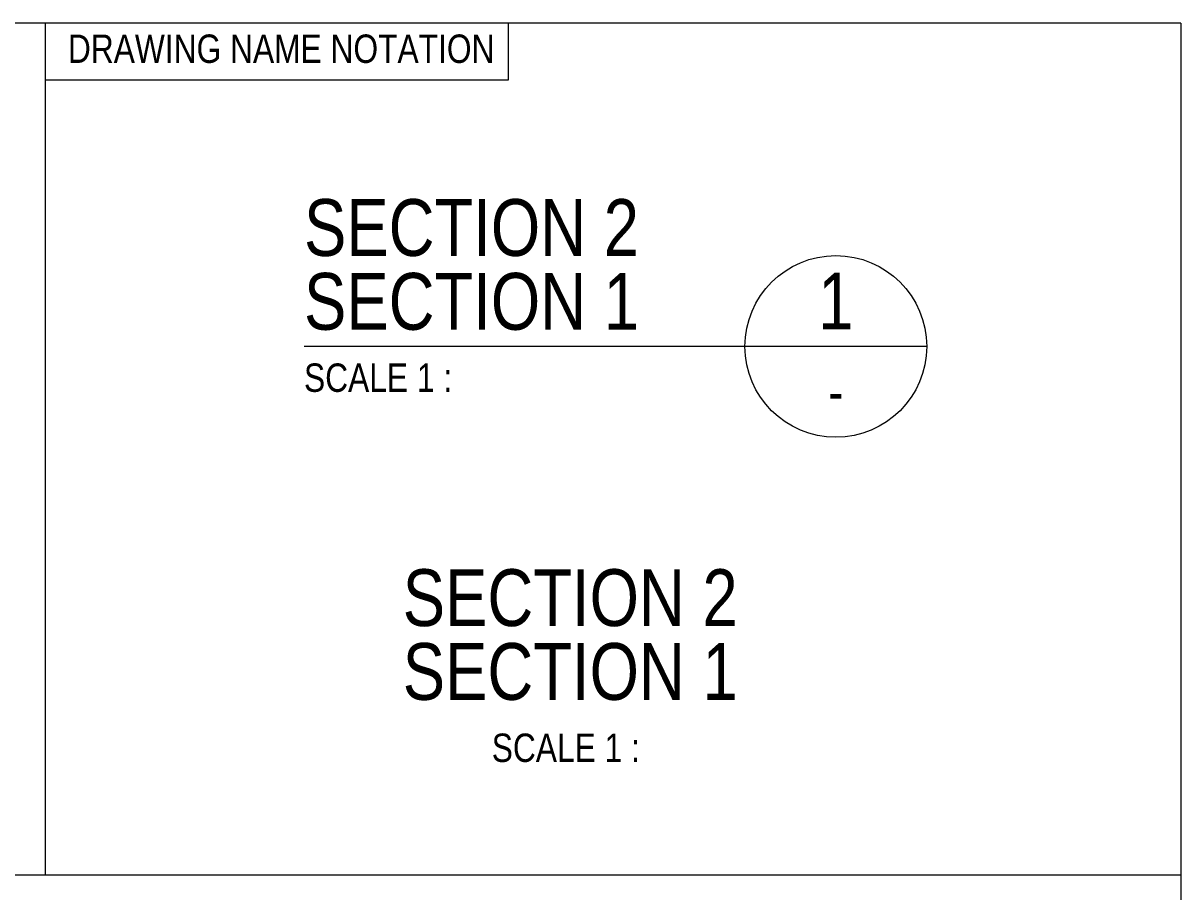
# Model space of a CAD drawing. Header units: millimetres. Extents: x -211477 to 1328726, y -15421 to 98394.
# Drawn here: x -120645 to -110451, y 89808 to 97457 of the extents above; entities that cross this region are included whole.
import ezdxf
from ezdxf.enums import TextEntityAlignment as Align

# ---------------------------------------------------------------- set-up
doc = ezdxf.new("R2010")
doc.units = ezdxf.units.MM
doc.header["$MEASUREMENT"] = 0
for name, color, linetype, lineweight in [('NDC_FRAME', 7, 'Continuous', 18), ('NDC_S_THIN LINE', 8, 'Continuous', 9), ('NDC_S_VN TEXT', 7, 'Continuous', 20)]:
    doc.layers.add(name, color=color, linetype=linetype, lineweight=lineweight)
doc.styles.add('ARIAL', font='arial.ttf', dxfattribs={"width": 0.8})
doc.styles.add('kata_text', font='arial.ttf', dxfattribs={"width": 0.8})
doc.styles.add('NDC_VIE TXT', font='arial.ttf', dxfattribs={"width": 0.8})

# ---------------------------------------------------------------- blocks, each defined once
blk = doc.blocks.new('*U415')
at = {"color": 0, "linetype": 'ByBlock', "lineweight": -2}
blk.add_line((8, 0), (-46.83, 0), dxfattribs=at)
blk.add_circle((0, 0), 8, dxfattribs=at)
at = {"color": 6, "linetype": 'ByBlock', "lineweight": -2, "style": 'kata_text', "width": 0.8}
blk.add_attdef('SECTDET2', (-46.83, 7.97), '', height=5, dxfattribs=at)
at = {"color": 0, "linetype": 'ByBlock', "lineweight": -2, "style": 'kata_text', "width": 0.8}
blk.add_attdef('SECTDET1', (-46.83, 1.47), '', height=5, dxfattribs=at)
blk.add_attdef('DETT', text='', height=5, dxfattribs=at).set_placement((0, 4), align=Align.MIDDLE)
at = {"color": 3, "lineweight": 25, "style": 'kata_text', "width": 0.8}
blk.add_attdef('SSCALE', (-46.83, -4), '', height=2.5, dxfattribs=at)
at = {"color": 3, "lineweight": 35, "style": 'kata_text', "width": 0.8}
blk.add_attdef('C/REF', text='', height=3.5, dxfattribs=at).set_placement((0, -4), align=Align.MIDDLE)
blk = doc.blocks.new('kata_block_TD')
at = {"color": 6, "linetype": 'ByBlock', "lineweight": -2, "style": 'kata_text', "width": 0.8}
blk.add_attdef('SECTDET2', text='', height=5, dxfattribs=at).set_placement((0, 7.97), align=Align.CENTER)
at = {"color": 0, "linetype": 'ByBlock', "lineweight": -2, "style": 'kata_text', "width": 0.8}
blk.add_attdef('SECTDET1', text='', height=5, dxfattribs=at).set_placement((0, 1.47), align=Align.CENTER)
at = {"color": 3, "lineweight": 25, "style": 'kata_text', "width": 0.8}
blk.add_attdef('SSCALE', text='', height=2.5, dxfattribs=at).set_placement((0, -4), align=Align.CENTER)

msp = doc.modelspace()

# ---------------------------------------------------------------- linework, layer by layer
at = {"layer": 'NDC_FRAME'}
for p, q in [((-110451.1, 97456.8), (-140451.1, 97456.8)), ((-120451.1, 97456.8), (-120451.1, 89956.8)), ((-116372.1, 96956.8), (-116372.1, 97456.8)), ((-110451.1, 97456.8), (-110451.1, 67456.8)), ((-120451.1, 96956.8), (-116372.1, 96956.8)), ((-140451.1, 89956.8), (-110451.1, 89956.8))]:
    msp.add_line(p, q, dxfattribs=at)

# ---------------------------------------------------------------- block references
at = {"layer": 'NDC_S_THIN LINE', "xscale": 100, "yscale": 100, "zscale": 100}
msp.add_blockref('*U415', (-113489.1, 94610.3), dxfattribs=at).add_auto_attribs({'SECTDET1': 'SECTION 1', 'SECTDET2': 'SECTION 2', 'DETT': '1', 'C/REF': '-', 'SSCALE': 'SCALE 1 : '})
at = {"layer": 'NDC_S_THIN LINE'}
ref = msp.add_blockref('kata_block_TD', (-115828, 91351.3), dxfattribs=dict(at, xscale=100, yscale=100, zscale=100))
ref.add_attrib('SECTDET1', 'SECTION 1', dxfattribs={"layer": '0', "color": 0, "linetype": 'ByBlock', "lineweight": -2, "height": 500, "style": 'ARIAL', "width": 0.8}).set_placement((-115828, 91498.3), align=Align.CENTER)
ref.add_attrib('SECTDET2', 'SECTION 2', dxfattribs={"layer": '0', "color": 6, "linetype": 'ByBlock', "lineweight": -2, "height": 500, "style": 'ARIAL', "width": 0.8}).set_placement((-115828, 92148.3), align=Align.CENTER)
ref.add_attrib('SSCALE', 'SCALE 1 : ', dxfattribs={"layer": '0', "color": 3, "lineweight": 25, "height": 250, "style": 'ARIAL', "width": 0.8}).set_placement((-115828, 90951.4), align=Align.CENTER)

# ---------------------------------------------------------------- texts
at = {"layer": 'NDC_S_VN TEXT', "color": 3, "style": 'NDC_VIE TXT', "width": 0.8}
msp.add_text('DRAWING NAME NOTATION', height=250, dxfattribs=at).set_placement((-120251.1, 97231.8), align=Align.MIDDLE_LEFT)

doc.saveas('drawing.dxf')
